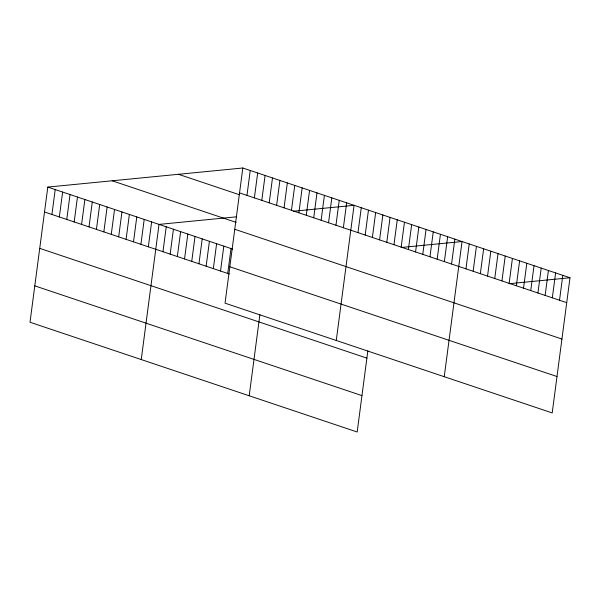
<?xml version="1.0" encoding="UTF-8"?>
<svg xmlns="http://www.w3.org/2000/svg" width="600" height="600" viewBox="0 0 600 600"><rect width="100%" height="100%" fill="white"/><g stroke="black" fill="none" stroke-linecap="round" stroke-linejoin="round"><path stroke-width="0.9" d="M242.827 168L225.038 303.165L552.202 412.92L570 277.755L242.827 168L47.797 187.08L30 322.245L357.173 432L367.853 350.85M51.93 214.47L55.207 189.57M59.347 216.952L62.625 192.053M66.765 219.442L70.043 194.542M74.183 221.933L77.46 197.032M81.593 224.415L84.877 199.515M89.01 226.905L92.287 202.005M96.427 229.395L99.705 204.495M103.845 231.885L107.123 206.985M111.262 234.368L114.54 209.468M118.672 236.858L121.95 211.958M126.09 239.347L129.368 214.447M133.507 241.83L136.785 216.93M140.925 244.32L144.203 219.42M148.335 246.81L151.62 221.91M141.24 359.565L159.03 224.4L236.655 216.803M162.953 251.715L166.23 226.815M170.153 254.123L173.43 229.23M177.345 256.538L180.623 231.638M184.545 258.952L187.822 234.053M191.745 261.368L195.022 236.468M198.938 263.782L202.215 238.882M206.138 266.197L209.415 241.298M213.337 268.612L216.615 243.712M220.53 271.028L223.815 246.127M227.73 273.442L231.007 248.542M246.968 195.382L250.245 170.483M254.385 197.873L257.663 172.972M261.803 200.362L265.08 175.462M269.212 202.853L272.498 177.953M249.202 395.783L259.89 314.625M276.63 205.335L279.907 180.435M284.048 207.825L287.325 182.925M291.465 210.315L294.743 185.415M298.882 212.798L302.16 187.898M306.293 215.288L309.57 190.387M313.71 217.778L316.987 192.877M321.127 220.267L324.405 195.368M328.545 222.75L331.822 197.85M335.955 225.24L339.24 200.34M343.373 227.73L346.65 202.83M336.27 340.478L354.067 205.312L293.28 211.26M357.99 232.627L361.267 207.728M365.183 235.042L368.468 210.142M372.382 237.458L375.66 212.558M379.582 239.873L382.86 214.972M386.783 242.288L390.06 217.388M393.975 244.702L397.252 219.803M401.175 247.118L404.452 222.218M408.375 249.532L411.653 224.632M415.567 251.947L418.845 227.048M422.768 254.362L426.045 229.462M429.967 256.778L433.245 231.877M437.16 259.192L440.438 234.292M444.36 261.608L447.638 236.708M451.56 264.022L454.838 239.123M444.24 376.702L462.037 241.538L401.25 247.485M465.952 268.853L469.23 243.952M473.153 271.267L476.43 246.368M480.353 273.683L483.63 248.782M487.545 276.097L490.822 251.197M494.745 278.513L498.022 253.612M501.945 280.928L505.222 256.028M509.138 283.335L512.415 258.442M516.338 285.75L519.615 260.85M523.537 288.165L526.815 263.265M530.73 290.58L534.015 265.68M537.93 292.995L541.207 268.095M545.13 295.41L548.408 270.51M552.33 297.825L555.607 272.925M559.523 300.24L562.8 275.34M509.213 283.702L570 277.755M239.55 192.9L566.722 302.655M178.47 174.292L239.445 194.752M112.155 180.78L236.19 222.39M234.765 229.282L561.93 339.045M47.797 187.08L232.612 249.083M229.83 266.775L556.995 376.53M44.52 211.98L229.327 273.983M39.727 248.362L366.892 358.125M34.793 285.855L361.957 395.618"/></g></svg>
